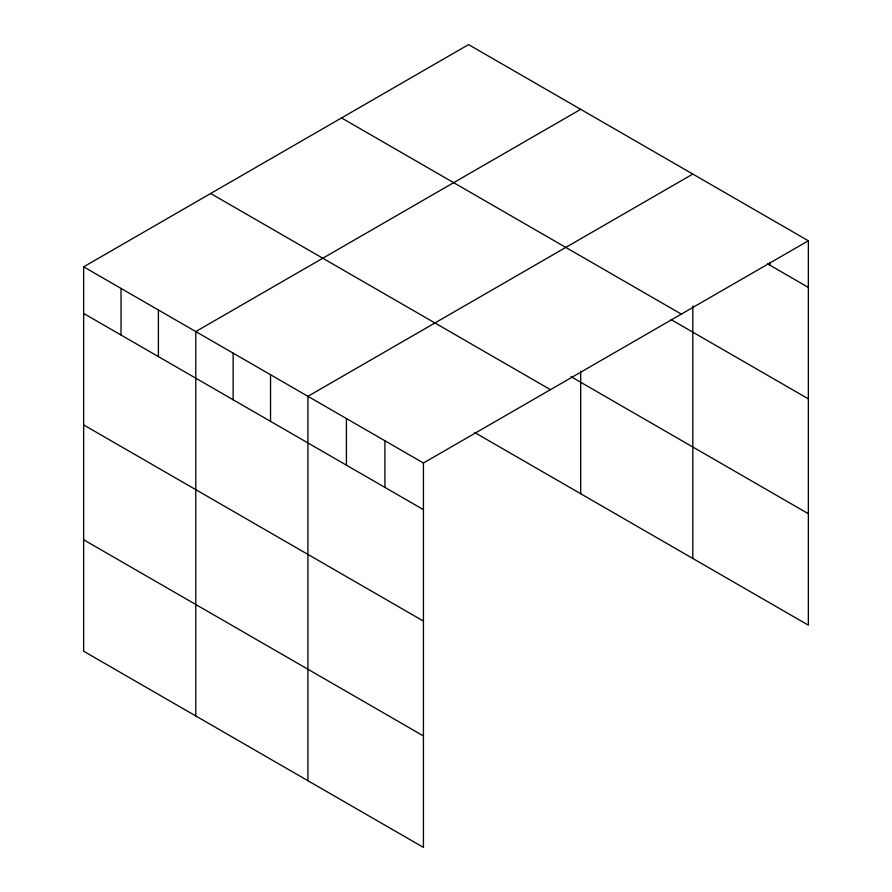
<?xml version="1.0" encoding="UTF-8"?>
<svg xmlns="http://www.w3.org/2000/svg" width="892" height="892" viewBox="0 0 892 892"><rect width="100%" height="100%" fill="white"/><g stroke="black" fill="none" stroke-linecap="round" stroke-linejoin="round"><path stroke-width="1.34" d="M808.353 240.773L423.432 463.015L423.432 847.4L83.647 651.227L83.647 266.831L468.568 44.6L808.353 240.773L808.353 625.169L474.589 432.475M580.692 109.337L195.772 331.568L195.772 715.964M692.828 174.074L307.907 396.316L307.907 780.701M767.443 263.776L808.353 287.402M341.536 117.934L681.332 314.118M671.13 319.637L808.353 398.858M571.047 376.692L808.353 513.703M210.668 193.497L550.464 389.67M83.647 266.831L423.432 463.015M83.647 313.449L423.432 509.633M83.647 424.915L423.432 621.1M83.647 539.76L423.432 735.933M769.852 262.426L769.852 265.169M692.828 306.012L692.828 558.47M580.692 371.328L580.692 493.733M384.92 440.782L384.92 487.4M346.419 418.549L346.419 465.167M270.532 374.729L270.532 421.347M233.147 353.154L233.147 399.772M158.397 309.992L158.397 356.61M121.022 288.417L121.022 335.035"/></g></svg>
